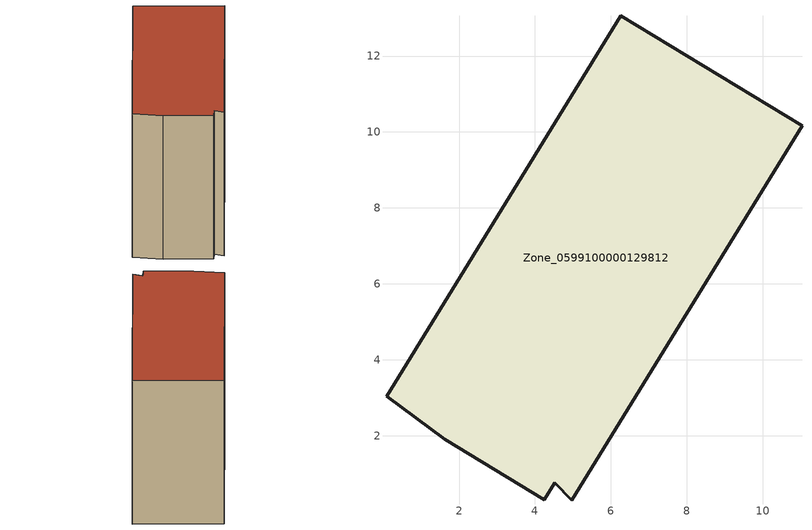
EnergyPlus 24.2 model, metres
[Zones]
Zone_0599100000129812
 floor ground (C_G): 4.52,0.77 4.25,0.32 1.63,1.91 0.09,3.04 6.25,13.06 11.03,10.17 4.96,0.3 z0
 wall outside (C_F): 1.63,1.91 4.25,0.32 4.52,0.77 4.96,0.3 11.03,10.17 6.25,13.06 0.09,3.04 1.63,1.91 z0:10.46
 roof outside (C_R): 4.25,0.32 4.52,0.77 4.96,0.3 11.03,10.17 6.25,13.06 0.09,3.04 1.63,1.91 z10.46
[BUILDING]
Pand.0599100000129812: North Axis=0; Terrain=City; Loads Convergence Tolerance Value=0.04; Temperature Convergence Tolerance Value=0.4; Solar Distribution=FullExterior; Maximum Number of Warmup Days=25; Minimum Number of Warmup Days=1
[Site:Location]
Rotterdam.The.Hague.AP_ZH_NLD Design_Conditions: Latitude=51.96; Longitude=4.45; Time Zone=1; Elevation=-4.5
[SITE:GROUNDTEMPERATURE:BUILDINGSURFACE]
18, 18, 18, 18, 18, 18, 18, 18, 18, 18, 18, 18
[MATERIAL] Thermal Absorptance=0.9; Solar Absorptance=0.7; Visible Absorptance=0.7
Name | Roughness | Thickness | Conductivity | Density | Specific Heat
G.TI.1946 | MediumSmooth | 0.15 | 1 | 540 | 1210
F.TI.1946 | Rough | 0.3 | 0.857143 | 1920 | 840
R.TI.1946 | MediumRough | 0.2 | 0.1 | 1500 | 1000
[CONSTRUCTION]
C_G: G.TI.1946
C_F: F.TI.1946
C_R: R.TI.1946
[ZONE]
Zone_0599100000129812: Type=1; Multiplier=1; Ceiling Height=Autocalculate; Volume=Autocalculate; Floor Area=autocalculate; Part of Total Floor Area=Yes
[ZONEINFILTRATION:DESIGNFLOWRATE]
Infil_Zone_0599100000129812: Zone or ZoneList or Space or SpaceList=Zone_0599100000129812; Schedule=AlwaysOn; Design Flow Rate Calculation Method=Flow/Area; Flow Rate per Floor Area=0.003; Constant Term Coefficient=1; Temperature Term Coefficient=0; Velocity Term Coefficient=0; Velocity Squared Term Coefficient=0
[HVACTEMPLATE:ZONE:IDEALLOADSAIRSYSTEM]
Zone_0599100000129812: Maximum Heating Supply Air Temperature=50; Minimum Cooling Supply Air Temperature=13; Maximum Heating Supply Air Humidity Ratio=0.0156; Minimum Cooling Supply Air Humidity Ratio=0.0077; Heating Limit=NoLimit; Cooling Limit=NoLimit; Dehumidification Control Type=ConstantSensibleHeatRatio; Cooling Sensible Heat Ratio=0.7; Dehumidification Setpoint=60; Humidification Control Type=None; Humidification Setpoint=30; Outdoor Air Method=None; Outdoor Air Flow Rate per Person=0.00944; Outdoor Air Flow Rate per Zone Floor Area=0; Outdoor Air Flow Rate per Zone=0; Demand Controlled Ventilation Type=None; Outdoor Air Economizer Type=NoEconomizer; Heat Recovery Type=None; Sensible Heat Recovery Effectiveness=0.7; Latent Heat Recovery Effectiveness=0.65
[ZONECONTROL:THERMOSTAT]
ThermostatControl_Zone_0599100000129812: Zone or ZoneList=Zone_0599100000129812; Control Type Schedule=DualSetpointControlType; Control 1=Thermostat_Zone_0599100000129812; Temperature Difference Between Cutout And Setpoint=0
[THERMOSTATSETPOINT:DUALSETPOINT]
Thermostat_Zone_0599100000129812: Heating Setpoint Temperature Schedule=HeatingSetpoint_Zone_0599100000129812; Cooling Setpoint Temperature Schedule=CoolingSetpoint_Zone_0599100000129812
[SCHEDULE:COMPACT]
HeatingSetpoint_Zone_0599100000129812: Through: 12/31, For: AllDays, Until: 24:00, 21
CoolingSetpoint_Zone_0599100000129812: Through: 12/31, For: AllDays, Until: 24:00, 24
DualSetpointControlType: Through: 12/31, For: AllDays, Until: 24:00, 4
AlwaysOn: Through: 12/31, For: AllDays, Until: 24:00, 1
